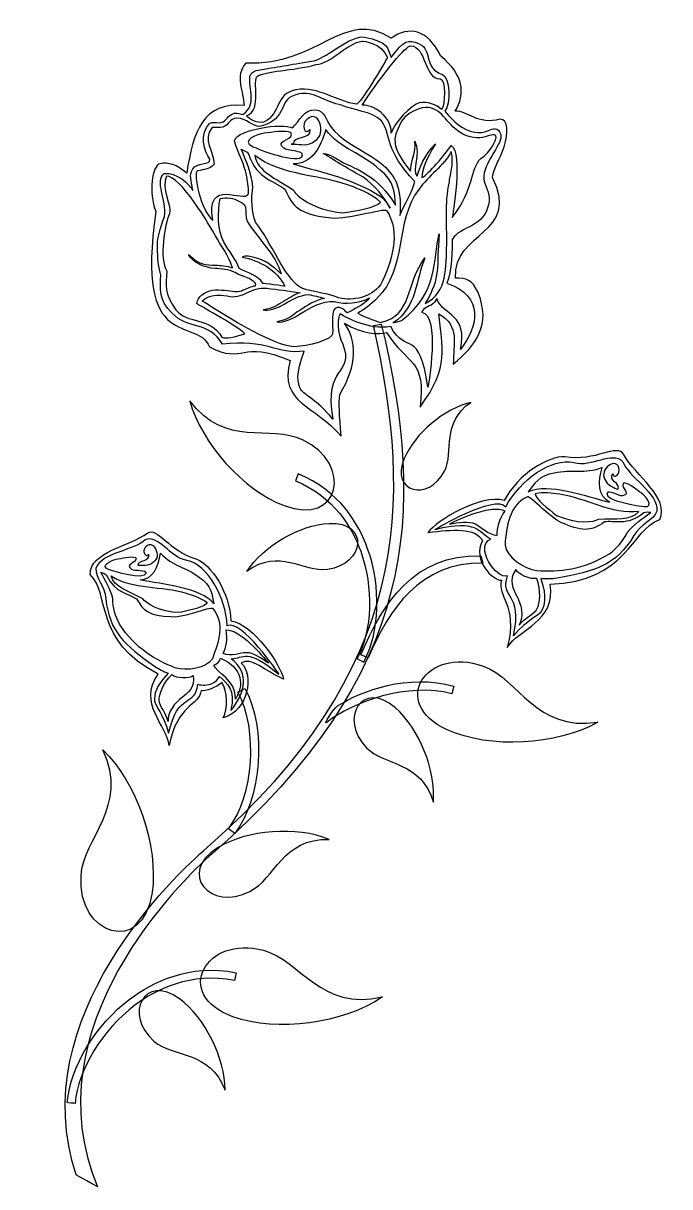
# Model space of a CAD drawing. Header units: millimetres. Extents: x -103 to 104, y -99 to 101.
# Drawn here: x 80.99 to 104.29, y -31.77 to 10.14 of the extents above; entities that cross this region are included whole.
import ezdxf

# ---------------------------------------------------------------- set-up
doc = ezdxf.new("R2010")
doc.units = ezdxf.units.MM
doc.header["$MEASUREMENT"] = 0
doc.layers.add('General Escritorio', color=7, linetype='Continuous', plot=False)

msp = doc.modelspace()

# ---------------------------------------------------------------- linework, layer by layer
at = {"layer": 'General Escritorio', "color": 250}
for points, knots in [([(85.7739, 3.3513), (85.4907, 4.04), (85.6423, 5.0222), (85.911, 5.0794), (85.911, 5.0794), (86.2334, 5.13), (86.5108, 5.0553), (86.8811, 4.7397), (86.8811, 4.7397), (87.1133, 6.2283), (87.4713, 7.3246), (88.9461, 7.1709), (88.9461, 7.1709), (88.9413, 7.6618), (88.5981, 8.2547), (89.0088, 8.6943), (89.0088, 8.6943), (91.6491, 8.5975), (92.5352, 10.6939), (94.2481, 9.6028), (94.2481, 9.6028), (94.9044, 10.0276), (95.5338, 9.959), (96.0347, 8.9465), (96.0347, 8.9465), (96.854, 8.3064), (96.937, 7.6057), (96.5591, 6.9687), (96.5591, 6.9687), (97.0193, 6.9966), (97.3463, 6.4495), (98.1879, 6.6852), (98.1879, 6.6852), (98.4487, 6.6865), (98.4852, 6.2015), (98.3195, 5.6809), (98.3195, 5.6809), (98.1852, 5.2892), (97.8982, 4.8262), (97.9006, 4.5806), (97.9006, 4.5806), (98.9469, 2.5118), (96.475, 2.6651), (96.5677, 0.9518), (96.5677, 0.9518), (96.9512, 0.9605), (97.1668, 0.8971), (97.3701, 0.4647), (97.3701, 0.4647), (97.8724, -0.732), (97.3105, -1.4572), (96.4881, -2.138), (96.4881, -2.138), (96.4819, -1.4014), (96.7362, -0.7717), (95.9658, -0.3279), (95.9658, -0.3279), (96.0685, -1.5337), (96.382, -2.2207), (95.2899, -3.6858), (95.2899, -3.6858), (95.5194, -1.9523), (94.8317, -2.179), (94.0848, -0.9976), (94.0848, -0.9976), (93.824, -1.0907), (93.1795, -1.0545), (92.5621, -0.6621), (92.5621, -0.6621), (93.0282, -1.2939), (93.0361, -2.1528), (92.4016, -3.2359), (92.4016, -3.2359), (92.3433, -3.5618), (92.3926, -3.9573), (92.4456, -4.7373), (92.4456, -4.7373), (91.5454, -3.6118), (90.1801, -3.5887), (90.6101, -2.0115), (90.6101, -2.0115), (88.8231, -1.2326), (88.9392, -2.1769), (87.7052, -1.5168), (87.7052, -1.5168), (87.2504, -0.3937), (84.9932, -1.8234), (85.7739, 3.3513)], [0, 0, 0, 0, 0.0434783, 0.0434783, 0.0434783, 0.0434783, 0.0869565, 0.0869565, 0.0869565, 0.0869565, 0.1304348, 0.1304348, 0.1304348, 0.1304348, 0.173913, 0.173913, 0.173913, 0.1739131, 0.2173913, 0.2173913, 0.2173913, 0.2173913, 0.2608696, 0.2608696, 0.2608696, 0.2608696, 0.3043478, 0.3043478, 0.3043478, 0.3043478, 0.3478261, 0.3478261, 0.3478261, 0.3478261, 0.3913043, 0.3913043, 0.3913043, 0.3913044, 0.4347826, 0.4347826, 0.4347826, 0.4347826, 0.4782609, 0.4782609, 0.4782609, 0.4782609, 0.5217391, 0.5217391, 0.5217391, 0.5217391, 0.5652174, 0.5652174, 0.5652174, 0.5652174, 0.6086957, 0.6086957, 0.6086957, 0.6086957, 0.6521739, 0.6521739, 0.6521739, 0.6521739, 0.6956522, 0.6956522, 0.6956522, 0.6956522, 0.7391304, 0.7391304, 0.7391304, 0.7391304, 0.7826087, 0.7826087, 0.7826087, 0.7826087, 0.826087, 0.826087, 0.826087, 0.826087, 0.8695652, 0.8695652, 0.8695652, 0.8695652, 0.9130435, 0.9130435, 0.9130435, 0.9130435, 1, 1, 1, 1]), ([(87.6156, -19.5478), (86.4932, -20.5234), (80.9904, -25.6804), (82.9014, -31.3434), (82.9014, -31.3434), (82.9014, -31.3434), (83.6689, -31.7665), (83.6689, -31.7665), (83.6689, -31.7665), (81.2446, -26.0242), (86.7061, -20.7188), (87.8048, -19.7638), (87.8048, -19.7638), (95.2152, -13.319), (95.5294, -7.471), (93.8919, -0.6983), (93.8919, -0.6983), (93.8919, -0.6983), (93.609, -0.7479), (93.609, -0.7479), (93.609, -0.7479), (95.0749, -7.1358), (94.9178, -13.1974), (87.6156, -19.5478)], [0, 0, 0, 0, 0.1428571, 0.1428571, 0.1428571, 0.1428572, 0.2857143, 0.2857143, 0.2857143, 0.2857143, 0.4285714, 0.4285714, 0.4285714, 0.4285714, 0.5714286, 0.5714286, 0.5714286, 0.5714286, 0.7142857, 0.7142857, 0.7142857, 0.7142857, 1, 1, 1, 1]), ([(90.391, -7.236), (88.9168, -6.6769), (87.412, -4.996), (86.9921, -3.4585), (86.9921, -3.4585), (88.2609, -5.1814), (89.8839, -4.3118), (91.0573, -4.8658), (91.0573, -4.8658), (92.8911, -5.7336), (92.4181, -8.0036), (90.391, -7.236)], [0, 0, 0, 0, 0.25, 0.25, 0.25, 0.25, 0.5, 0.5, 0.5, 0.5, 1, 1, 1, 1]), ([(94.7218, -5.5355), (95.0963, -4.6384), (96.1636, -3.7444), (97.1196, -3.517), (97.1196, -3.517), (96.032, -4.2636), (96.535, -5.2827), (96.1691, -5.9944), (96.1691, -5.9944), (95.5965, -7.1079), (94.2068, -6.7699), (94.7218, -5.5355)], [0, 0, 0, 0, 0.25, 0.25, 0.25, 0.25, 0.5, 0.5, 0.5, 0.5, 1, 1, 1, 1]), ([(98.2248, -9.926), (97.9182, -9.9218), (97.153, -9.2207), (97.5461, -8.4997), (97.5461, -8.4997), (97.2874, -8.0136), (96.4502, -8.1), (95.5758, -8.1993), (95.5758, -8.1993), (95.8859, -7.7776), (97.4858, -6.7985), (98.3261, -7.0504), (98.3261, -7.0504), (98.8246, -6.0909), (99.9442, -5.4322), (100.5027, -5.4825), (100.5027, -5.4825), (101.6199, -5.662), (102.4047, -4.9847), (102.6211, -5.3881), (102.6211, -5.3881), (103.0607, -6.1656), (104.2882, -6.9398), (103.9278, -7.7404), (103.9278, -7.7404), (102.8891, -8.0976), (102.7537, -9.9714), (99.9739, -10.0621), (99.9739, -10.0621), (100.2088, -11.4104), (98.837, -11.684), (98.4353, -12.3423), (98.4353, -12.3423), (98.8294, -10.7555), (98.037, -10.522), (98.2248, -9.926)], [0, 0, 0, 0, 0.1, 0.1, 0.1, 0.1, 0.2, 0.2, 0.2, 0.2, 0.3, 0.3, 0.3, 0.3, 0.4, 0.4, 0.4, 0.4, 0.5, 0.5, 0.5, 0.5, 0.6, 0.6, 0.6, 0.6, 0.7, 0.7, 0.7, 0.7, 0.8, 0.8, 0.8, 0.8, 1, 1, 1, 1]), ([(99.1908, -6.7431), (99.3754, -6.4822), (99.6021, -6.1178), (100.1192, -6.0671), (100.1192, -6.0671), (100.7759, -5.9166), (101.2182, -6.1308), (101.8473, -5.8632), (101.8473, -5.8632), (101.7033, -6.372), (101.6874, -6.8826), (102.1222, -7.1148), (102.1222, -7.1148), (101.2627, -6.907), (99.916, -6.3816), (99.1908, -6.7431)], [0, 0, 0, 0, 0.2, 0.2, 0.2, 0.2, 0.4, 0.4, 0.4, 0.4, 0.6, 0.6, 0.6, 0.6, 1, 1, 1, 1]), ([(102.4588, -5.8759), (102.5294, -6.0819), (102.2552, -6.3251), (102.2421, -6.084), (102.2421, -6.084), (102.0416, -6.3148), (102.5446, -6.4536), (102.4206, -6.6466), (102.4206, -6.6466), (102.4206, -6.6466), (102.104, -6.5474), (101.9851, -6.3613), (101.9851, -6.3613), (101.8611, -6.1684), (101.8838, -5.9961), (102.0368, -5.8449), (102.0368, -5.8449), (102.1804, -5.7033), (102.3785, -5.643), (102.4588, -5.8759)], [0, 0, 0, 0, 0.1666667, 0.1666667, 0.1666667, 0.1666667, 0.3333333, 0.3333333, 0.3333333, 0.3333333, 0.5, 0.5, 0.5, 0.5, 0.6666667, 0.6666667, 0.6666667, 0.6666667, 1, 1, 1, 1]), ([(93.402, -8.787), (93.8946, -10.155), (93.8388, -11.796), (93.2614, -12.8715), (93.2614, -12.8715), (93.2614, -12.8715), (93.0244, -12.7454), (93.0244, -12.7454), (93.0244, -12.7454), (93.568, -11.7326), (93.618, -10.1792), (93.1502, -8.8776), (93.1502, -8.8776), (92.8459, -8.0353), (92.1914, -6.9108), (90.7958, -6.342), (90.7958, -6.342), (90.7958, -6.342), (90.8974, -6.094), (90.8974, -6.094), (90.8974, -6.094), (92.3836, -6.699), (93.0802, -7.892), (93.402, -8.787)], [0, 0, 0, 0, 0.1428571, 0.1428571, 0.1428571, 0.1428572, 0.2857143, 0.2857143, 0.2857143, 0.2857143, 0.4285714, 0.4285714, 0.4285714, 0.4285714, 0.5714286, 0.5714286, 0.5714286, 0.5714286, 0.7142857, 0.7142857, 0.7142857, 0.7142857, 1, 1, 1, 1]), ([(102.587, -6.8829), (102.9263, -6.8195), (102.5194, -6.6097), (102.6073, -6.4485), (102.6073, -6.4485), (102.6073, -6.4485), (102.6462, -6.4175), (102.6462, -6.4175), (102.6462, -6.4175), (102.8271, -6.4381), (103.113, -6.6727), (103.2843, -6.7982), (103.2843, -6.7982), (103.4369, -6.9084), (103.7469, -7.2998), (103.3707, -7.2691), (103.3707, -7.2691), (103.193, -7.255), (101.9582, -7.0627), (102.023, -6.7971), (102.023, -6.7971), (102.0616, -6.6424), (102.4671, -6.907), (102.587, -6.8829)], [0, 0, 0, 0, 0.1428571, 0.1428571, 0.1428571, 0.1428572, 0.2857143, 0.2857143, 0.2857143, 0.2857143, 0.4285714, 0.4285714, 0.4285714, 0.4285714, 0.5714286, 0.5714286, 0.5714286, 0.5714286, 0.7142857, 0.7142857, 0.7142857, 0.7142857, 1, 1, 1, 1]), ([(99.1656, -6.9167), (99.2352, -6.8581), (100.1006, -7.7997), (100.4672, -7.8799), (100.4672, -7.8799), (101.2155, -8.2148), (101.5186, -8.1166), (101.9369, -7.8245), (101.9369, -7.8245), (102.2611, -7.7569), (102.7585, -7.9953), (103.3549, -7.4955), (103.3549, -7.4955), (103.4345, -7.4569), (103.5196, -7.4885), (103.6009, -7.4872), (103.6009, -7.4872), (103.3046, -7.7011), (102.997, -7.9051), (102.7578, -8.202), (102.7578, -8.202), (102.6245, -8.5038), (102.3665, -8.787), (102.1122, -8.97), (102.1122, -8.97), (101.171, -9.5566), (100.2825, -9.6314), (99.4943, -9.5704), (99.4943, -9.5704), (99.0334, -9.5119), (98.3974, -9.0891), (98.3526, -8.6557), (98.3526, -8.6557), (98.4057, -7.996), (98.4852, -7.2253), (99.1656, -6.9167)], [0, 0, 0, 0, 0.1, 0.1, 0.1, 0.1, 0.2, 0.2, 0.2, 0.2, 0.3, 0.3, 0.3, 0.3, 0.4, 0.4, 0.4, 0.4, 0.5, 0.5, 0.5, 0.5, 0.6, 0.6, 0.6, 0.6, 0.7, 0.7, 0.7, 0.7, 0.8, 0.8, 0.8, 0.8, 1, 1, 1, 1]), ([(100.3194, -6.8247), (101.2868, -6.9642), (102.1908, -7.5668), (103.1799, -7.451), (103.1799, -7.451), (102.8619, -7.7945), (102.3524, -7.687), (101.7195, -7.7249), (101.7195, -7.7249), (101.5652, -7.8227), (100.9564, -7.9182), (100.2043, -7.5878), (100.2043, -7.5878), (99.9146, -7.3483), (99.4488, -7.0007), (99.4413, -6.8088), (99.4413, -6.8088), (99.7386, -6.7441), (100.0345, -6.7882), (100.3194, -6.8247)], [0, 0, 0, 0, 0.1666667, 0.1666667, 0.1666667, 0.1666667, 0.3333333, 0.3333333, 0.3333333, 0.3333333, 0.5, 0.5, 0.5, 0.5, 0.6666667, 0.6666667, 0.6666667, 0.6666667, 1, 1, 1, 1]), ([(98.3519, -7.4383), (98.1359, -7.7332), (98.0656, -8.0363), (98.0694, -8.3064), (98.0694, -8.3064), (97.7249, -8.2802), (97.481, -7.9874), (97.286, -7.8975), (97.286, -7.8975), (97.0297, -7.779), (96.6638, -7.8389), (96.3483, -7.902), (96.3483, -7.902), (96.6765, -7.7294), (97.8806, -7.1874), (98.3519, -7.4383)], [0, 0, 0, 0, 0.2, 0.2, 0.2, 0.2, 0.4, 0.4, 0.4, 0.4, 0.6, 0.6, 0.6, 0.6, 1, 1, 1, 1]), ([(92.0109, -7.8744), (90.9463, -7.9299), (89.6324, -8.7012), (89.045, -9.6035), (89.045, -9.6035), (90.2167, -8.7564), (91.0814, -9.6504), (91.9509, -9.5349), (91.9509, -9.5349), (93.309, -9.3551), (93.473, -7.7972), (92.0109, -7.8744)], [0, 0, 0, 0, 0.25, 0.25, 0.25, 0.25, 0.5, 0.5, 0.5, 0.5, 1, 1, 1, 1]), ([(87.402, -13.8902), (87.5502, -13.944), (87.9526, -13.7879), (88.1441, -13.6077), (88.1441, -13.6077), (88.3567, -13.9075), (88.3694, -14.581), (88.1944, -14.8759), (88.1944, -14.8759), (89.1225, -14.6347), (89.3054, -13.3194), (88.8469, -12.906), (88.8469, -12.906), (89.2052, -12.6655), (89.6992, -13.2002), (90.3676, -13.481), (90.3676, -13.481), (90.2725, -12.9955), (89.2975, -11.5114), (88.4762, -11.3881), (88.4762, -11.3881), (88.4362, -10.3642), (87.7438, -9.3493), (87.2453, -9.1663), (87.2453, -9.1663), (86.2162, -8.8686), (85.8183, -7.9726), (85.4707, -8.2299), (85.4707, -8.2299), (84.7803, -8.7181), (83.4161, -8.8859), (83.4012, -9.7165), (83.4012, -9.7165), (84.1464, -10.4417), (83.5056, -12.1015), (85.849, -13.3008), (85.849, -13.3008), (85.1041, -14.3608), (86.1683, -15.1491), (86.2459, -15.8746), (86.2459, -15.8746), (86.5497, -14.3574), (87.3221, -14.4769), (87.402, -13.8902)], [0, 0, 0, 0, 0.0833333, 0.0833333, 0.0833333, 0.0833333, 0.1666667, 0.1666667, 0.1666667, 0.1666667, 0.25, 0.25, 0.25, 0.25, 0.3333333, 0.3333333, 0.3333333, 0.3333333, 0.4166667, 0.4166667, 0.4166667, 0.4166667, 0.5, 0.5, 0.5, 0.5, 0.5833333, 0.5833333, 0.5833333, 0.5833333, 0.6666667, 0.6666667, 0.6666667, 0.6666667, 0.75, 0.75, 0.75, 0.75, 0.8333333, 0.8333333, 0.8333333, 0.8333333, 1, 1, 1, 1]), ([(85.4121, -8.714), (85.2685, -8.8611), (85.4049, -9.1798), (85.5138, -8.9792), (85.5138, -8.9792), (85.5913, -9.2583), (85.1059, -9.1732), (85.1331, -9.3896), (85.1331, -9.3896), (85.1331, -9.3896), (85.4445, -9.4319), (85.6213, -9.3203), (85.6213, -9.3203), (85.8049, -9.2053), (85.8555, -9.0478), (85.7856, -8.8569), (85.7856, -8.8569), (85.7201, -8.6778), (85.5751, -8.5462), (85.4121, -8.714)], [0, 0, 0, 0, 0.1666667, 0.1666667, 0.1666667, 0.1666667, 0.3333333, 0.3333333, 0.3333333, 0.3333333, 0.5, 0.5, 0.5, 0.5, 0.6666667, 0.6666667, 0.6666667, 0.6666667, 1, 1, 1, 1]), ([(84.8957, -9.5246), (84.6308, -9.3324), (85.0635, -9.3176), (85.0539, -9.1436), (85.0539, -9.1436), (85.0539, -9.1436), (85.0328, -9.1012), (85.0328, -9.1012), (85.0328, -9.1012), (84.8688, -9.0468), (84.5302, -9.1318), (84.3331, -9.1691), (84.3331, -9.1691), (84.1574, -9.2028), (83.7337, -9.4126), (84.0682, -9.5387), (84.0682, -9.5387), (84.2263, -9.5977), (85.3618, -9.9311), (85.4128, -9.6776), (85.4128, -9.6776), (85.4424, -9.5305), (84.9887, -9.5921), (84.8957, -9.5246)], [0, 0, 0, 0, 0.1428571, 0.1428571, 0.1428571, 0.1428572, 0.2857143, 0.2857143, 0.2857143, 0.2857143, 0.4285714, 0.4285714, 0.4285714, 0.4285714, 0.5714286, 0.5714286, 0.5714286, 0.5714286, 0.7142857, 0.7142857, 0.7142857, 0.7142857, 1, 1, 1, 1]), ([(87.8602, -10.7755), (87.8072, -10.4779), (87.7603, -10.0738), (87.338, -9.8223), (87.338, -9.8223), (86.8363, -9.4274), (86.3712, -9.4326), (85.9413, -8.9493), (85.9413, -8.9493), (85.8586, -9.4433), (85.6657, -9.8857), (85.1996, -9.9101), (85.1996, -9.9101), (86.0198, -10.0793), (87.3848, -10.173), (87.8602, -10.7755)], [0, 0, 0, 0, 0.2, 0.2, 0.2, 0.2, 0.4, 0.4, 0.4, 0.4, 0.6, 0.6, 0.6, 0.6, 1, 1, 1, 1]), ([(93.1577, -12.6125), (93.1577, -12.6125), (93.4227, -12.723), (93.4227, -12.723), (93.4227, -12.723), (94.1641, -10.9554), (95.3034, -9.2635), (97.5499, -9.3127), (97.5499, -9.3127), (97.5499, -9.3127), (97.4782, -9.0426), (97.4782, -9.0426), (97.4782, -9.0426), (95.0501, -8.9906), (93.9374, -10.7535), (93.1577, -12.6125)], [0, 0, 0, 0, 0.2, 0.2, 0.2, 0.2, 0.4, 0.4, 0.4, 0.4, 0.6, 0.6, 0.6, 0.6, 1, 1, 1, 1]), ([(87.8113, -10.9343), (87.7762, -10.8558), (86.6544, -11.3126), (86.3086, -11.233), (86.3086, -11.233), (85.5327, -11.2175), (85.3119, -11.0112), (85.0721, -10.5926), (85.0721, -10.5926), (84.822, -10.4038), (84.2994, -10.4069), (83.9907, -9.7379), (83.9907, -9.7379), (83.938, -9.6734), (83.8529, -9.6662), (83.784, -9.6317), (83.784, -9.6317), (83.9507, -9.9353), (84.1319, -10.2329), (84.2167, -10.5843), (84.2167, -10.5843), (84.2091, -10.8971), (84.3156, -11.243), (84.4592, -11.5024), (84.4592, -11.5024), (85.0284, -12.3847), (85.7587, -12.8071), (86.4588, -13.0734), (86.4588, -13.0734), (86.877, -13.2091), (87.5919, -13.1041), (87.8058, -12.7503), (87.8058, -12.7503), (88.0263, -12.1649), (88.2695, -11.4735), (87.8113, -10.9343)], [0, 0, 0, 0, 0.1, 0.1, 0.1, 0.1, 0.2, 0.2, 0.2, 0.2, 0.3, 0.3, 0.3, 0.3, 0.4, 0.4, 0.4, 0.4, 0.5, 0.5, 0.5, 0.5, 0.6, 0.6, 0.6, 0.6, 0.7, 0.7, 0.7, 0.7, 0.8, 0.8, 0.8, 0.8, 1, 1, 1, 1]), ([(98.7674, -10.4754), (98.653, -10.267), (98.467, -9.907), (98.7398, -9.5411), (98.7398, -9.5411), (98.8298, -9.7037), (99.2814, -9.9194), (99.4991, -9.8553), (99.4991, -9.8553), (99.6535, -10.2801), (99.6114, -10.7748), (99.5122, -10.9468), (99.5122, -10.9468), (99.391, -11.1579), (99.0774, -11.264), (98.8583, -11.5386), (98.8583, -11.5386), (99.0437, -11.2392), (98.9286, -10.77), (98.7674, -10.4754)], [0, 0, 0, 0, 0.1666667, 0.1666667, 0.1666667, 0.1666667, 0.3333333, 0.3333333, 0.3333333, 0.3333333, 0.5, 0.5, 0.5, 0.5, 0.6666667, 0.6666667, 0.6666667, 0.6666667, 1, 1, 1, 1]), ([(86.8605, -10.3897), (85.9764, -10.1182), (84.9591, -10.2691), (84.1588, -9.7706), (84.1588, -9.7706), (84.2918, -10.1926), (84.772, -10.3066), (85.2984, -10.5946), (85.2984, -10.5946), (85.3911, -10.7414), (85.8745, -11.068), (86.651, -11.089), (86.651, -11.089), (86.9955, -11.0012), (87.535, -10.8913), (87.619, -10.73), (87.619, -10.73), (87.3903, -10.5547), (87.1195, -10.473), (86.8605, -10.3897)], [0, 0, 0, 0, 0.1666667, 0.1666667, 0.1666667, 0.1666667, 0.3333333, 0.3333333, 0.3333333, 0.3333333, 0.5, 0.5, 0.5, 0.5, 0.6666667, 0.6666667, 0.6666667, 0.6666667, 1, 1, 1, 1]), ([(88.2978, -11.7091), (88.3639, -12.0485), (88.3015, -12.3368), (88.1889, -12.5666), (88.1889, -12.5666), (88.4948, -12.6831), (88.8221, -12.5315), (89.025, -12.5329), (89.025, -12.5329), (89.2931, -12.5346), (89.5807, -12.7344), (89.826, -12.9149), (89.826, -12.9149), (89.6148, -12.6348), (88.8028, -11.6857), (88.2978, -11.7091)], [0, 0, 0, 0, 0.2, 0.2, 0.2, 0.2, 0.4, 0.4, 0.4, 0.4, 0.6, 0.6, 0.6, 0.6, 1, 1, 1, 1]), ([(96.2669, -15.3082), (97.8021, -16.0045), (100.213, -15.8781), (101.6957, -15.0371), (101.6957, -15.0371), (99.4316, -15.3744), (98.8663, -13.4868), (97.5609, -13.0159), (97.5609, -13.0159), (95.5187, -12.2789), (94.1548, -14.3505), (96.2669, -15.3082)], [0, 0, 0, 0, 0.25, 0.25, 0.25, 0.25, 0.5, 0.5, 0.5, 0.5, 1, 1, 1, 1]), ([(88.1027, -12.7268), (88.0759, -12.8681), (87.9443, -12.9435), (87.8609, -12.98), (87.8609, -12.98), (87.9209, -13.258), (88.6777, -13.4999), (88.6391, -14.2055), (88.6391, -14.2055), (88.9368, -13.7307), (88.931, -13.0861), (88.1027, -12.7268)], [0, 0, 0, 0, 0.25, 0.25, 0.25, 0.25, 0.5, 0.5, 0.5, 0.5, 1, 1, 1, 1]), ([(86.7158, -14.1421), (86.8977, -14.0098), (87.2019, -13.7766), (87.1164, -13.3535), (87.1164, -13.3535), (86.9735, -13.4565), (86.5004, -13.4589), (86.3396, -13.3159), (86.3396, -13.3159), (86.0357, -13.617), (85.8717, -14.0577), (85.8875, -14.2451), (85.8875, -14.2451), (85.9068, -14.4749), (86.1325, -14.6916), (86.2083, -15.0158), (86.2083, -15.0158), (86.1708, -14.6853), (86.4588, -14.3291), (86.7158, -14.1421)], [0, 0, 0, 0, 0.1666667, 0.1666667, 0.1666667, 0.1666667, 0.3333333, 0.3333333, 0.3333333, 0.3333333, 0.5, 0.5, 0.5, 0.5, 0.6666667, 0.6666667, 0.6666667, 0.6666667, 1, 1, 1, 1]), ([(92.3209, -14.4476), (92.1762, -14.5393), (91.769, -15.1825), (91.9358, -15.0464), (91.9358, -15.0464), (92.8294, -14.3119), (94.8806, -13.5802), (96.4323, -14.0163), (96.4323, -14.0163), (96.4323, -14.0163), (96.5098, -13.74), (96.5098, -13.74), (96.5098, -13.74), (94.8562, -13.2753), (93.1805, -13.904), (92.3209, -14.4476)], [0, 0, 0, 0, 0.2, 0.2, 0.2, 0.2, 0.4, 0.4, 0.4, 0.4, 0.6, 0.6, 0.6, 0.6, 1, 1, 1, 1]), ([(88.7263, -13.956), (89.4663, -15.3279), (89.3037, -17.6722), (88.3842, -18.8736), (88.3842, -18.8736), (88.3842, -18.8736), (88.6119, -19.0479), (88.6119, -19.0479), (88.6119, -19.0479), (89.5903, -17.7694), (89.7653, -15.2776), (88.9788, -13.8196), (88.9788, -13.8196), (88.9788, -13.8196), (88.7263, -13.956), (88.7263, -13.956)], [0, 0, 0, 0, 0.2, 0.2, 0.2, 0.2, 0.4, 0.4, 0.4, 0.4, 0.6, 0.6, 0.6, 0.6, 1, 1, 1, 1]), ([(94.3997, -14.5131), (95.262, -15.2579), (95.8659, -16.7731), (95.7695, -17.92), (95.7695, -17.92), (95.3361, -16.4361), (94.0183, -16.6232), (93.36, -15.9552), (93.36, -15.9552), (92.3309, -14.9107), (93.2156, -13.4878), (94.3997, -14.5131)], [0, 0, 0, 0, 0.25, 0.25, 0.25, 0.25, 0.5, 0.5, 0.5, 0.5, 1, 1, 1, 1]), ([(85.6347, -21.1721), (85.8765, -19.5033), (85.0838, -17.2227), (83.8639, -16.0327), (83.8639, -16.0327), (84.8182, -18.1136), (83.1618, -19.1815), (83.0722, -20.5658), (83.0722, -20.5658), (82.9324, -22.7328), (85.3015, -23.4673), (85.6347, -21.1721)], [0, 0, 0, 0, 0.25, 0.25, 0.25, 0.25, 0.5, 0.5, 0.5, 0.5, 1, 1, 1, 1]), ([(87.9932, -19.5619), (89.0591, -18.9056), (90.8478, -18.7747), (92.0184, -19.256), (92.0184, -19.256), (90.3186, -19.2181), (90.0782, -20.6619), (89.1604, -21.1301), (89.1604, -21.1301), (87.7245, -21.8632), (86.5266, -20.4638), (87.9932, -19.5619)], [0, 0, 0, 0, 0.25, 0.25, 0.25, 0.25, 0.5, 0.5, 0.5, 0.5, 1, 1, 1, 1]), ([(88.5451, -25.6418), (90.1329, -26.2116), (92.5249, -25.8905), (93.9343, -24.9321), (93.9343, -24.9321), (91.7056, -25.4516), (90.9894, -23.6168), (89.6503, -23.2523), (89.6503, -23.2523), (87.5557, -22.6831), (86.363, -24.8577), (88.5451, -25.6418)], [0, 0, 0, 0, 0.25, 0.25, 0.25, 0.25, 0.5, 0.5, 0.5, 0.5, 1, 1, 1, 1]), ([(84.8403, -25.001), (83.5976, -25.9367), (82.6864, -27.4388), (82.5727, -28.7389), (82.5727, -28.7389), (82.5727, -28.7389), (82.8593, -28.7644), (82.8593, -28.7644), (82.8593, -28.7644), (82.9661, -27.5407), (83.8315, -26.1207), (85.0128, -25.2304), (85.0128, -25.2304), (85.7787, -24.6538), (87.0241, -24.0316), (88.6064, -24.3409), (88.6064, -24.3409), (88.6064, -24.3409), (88.6609, -24.0591), (88.6609, -24.0591), (88.6609, -24.0591), (86.9755, -23.7298), (85.6526, -24.3898), (84.8403, -25.001)], [0, 0, 0, 0, 0.1428571, 0.1428571, 0.1428571, 0.1428572, 0.2857143, 0.2857143, 0.2857143, 0.2857143, 0.4285714, 0.4285714, 0.4285714, 0.4285714, 0.5714286, 0.5714286, 0.5714286, 0.5714286, 0.7142857, 0.7142857, 0.7142857, 0.7142857, 1, 1, 1, 1]), ([(86.6207, -25.0003), (87.5402, -25.6735), (88.2654, -27.1342), (88.2612, -28.2856), (88.2612, -28.2856), (87.7093, -26.8414), (86.4109, -27.1335), (85.7008, -26.5223), (85.7008, -26.5223), (84.5908, -25.5639), (85.3577, -24.0743), (86.6207, -25.0003)], [0, 0, 0, 0, 0.25, 0.25, 0.25, 0.25, 0.5, 0.5, 0.5, 0.5, 1, 1, 1, 1])]:
    msp.add_open_spline(points, degree=3, knots=knots, dxfattribs=at)
at = {"layer": 'General Escritorio', "color": 7}
for points, knots in [([(85.9482, 1.0652), (85.9255, 0.6035), (85.8727, 0.134), (86.3589, -0.3014), (86.3589, -0.3014), (86.8825, -0.916), (87.7072, -0.5767), (88.1696, -1.4265), (88.1696, -1.4265), (89.7478, -1.2081), (90.1381, -1.8165), (91.1189, -1.6729), (91.1189, -1.6729), (90.7893, -2.5221), (90.8836, -2.7932), (90.988, -3.0516), (90.988, -3.0516), (91.1544, -3.2879), (91.5441, -3.3868), (92.1442, -4.1265), (92.1442, -4.1265), (91.7987, -2.1428), (92.9273, -2.5631), (92.5073, -1.4235), (92.5073, -1.4235), (92.283, -1.0231), (92.3226, -0.4544), (92.4053, -0.3345), (92.4053, -0.3345), (92.6989, -0.4902), (93.4389, -0.9153), (94.2316, -0.7875), (94.2316, -0.7875), (94.7993, -1.8413), (95.2637, -0.8016), (95.5703, -2.9731), (95.5703, -2.9731), (95.5814, -2.95), (96.0368, -0.34), (95.343, -0.2738), (95.343, -0.2738), (95.5448, 0.0527), (95.7026, -0.1498), (95.8887, 0.2187), (95.8887, 0.2187), (96.1612, -0.4388), (97.019, -0.3238), (96.7444, -1.6099), (96.7444, -1.6099), (97.3918, -0.792), (97.6271, 0.3069), (96.2532, 0.7744), (96.2532, 0.7744), (96.433, 1.1737), (96.4509, 2.0653), (96.4516, 2.3464), (96.4516, 2.3464), (96.4833, 2.405), (96.5205, 2.4577), (96.5632, 2.4966), (96.5632, 2.4966), (96.7992, 2.7109), (97.1303, 2.7987), (97.3783, 2.9924), (97.3783, 2.9924), (97.635, 3.1932), (97.7914, 3.525), (97.7793, 3.8368), (97.7793, 3.8368), (97.7662, 4.1447), (97.5596, 4.3418), (97.5878, 4.6505), (97.5878, 4.6505), (97.6371, 5.1907), (98.2906, 5.8301), (98.1976, 6.1267), (98.1976, 6.1267), (98.1066, 6.4237), (97.9102, 6.3396), (97.7566, 6.269), (97.7566, 6.269), (97.0617, 5.992), (96.4826, 6.6004), (96.1863, 6.9666), (96.1863, 6.9666), (96.4185, 7.2309), (96.3572, 8.1993), (96.0988, 8.2885), (96.0988, 8.2885), (95.4008, 8.529), (95.7461, 9.1642), (95.2624, 9.3999), (95.2624, 9.3999), (94.8317, 9.5573), (94.7346, 9.5563), (94.2498, 8.9017), (94.2498, 8.9017), (94.0772, 9.29), (94.2144, 9.4216), (93.2453, 9.6531), (93.2453, 9.6531), (92.5714, 9.5966), (91.8896, 8.8229), (91.3811, 8.7701), (91.3811, 8.7701), (90.5381, 8.6313), (90.1926, 8.5662), (89.3871, 8.4404), (89.3871, 8.4404), (89.2954, 8.4132), (89.199, 8.325), (89.1556, 8.2303), (89.1556, 8.2303), (89.1111, 7.7562), (89.4205, 7.2126), (88.9082, 6.8502), (88.9082, 6.8502), (88.7835, 6.886), (88.6209, 6.9404), (88.4914, 6.8512), (88.4914, 6.8512), (88.3239, 6.7868), (88.2671, 6.5284), (88.0559, 6.5535), (88.0559, 6.5535), (87.9367, 6.5515), (87.812, 6.5928), (87.7042, 6.5318), (87.7042, 6.5318), (87.3331, 6.1677), (87.5047, 5.5207), (87.7162, 5.2437), (87.7162, 5.2437), (87.7472, 5.0067), (87.2267, 5.138), (87.1009, 4.892), (87.1009, 4.892), (86.9597, 4.6167), (87.042, 4.5406), (87.0975, 4.1141), (87.0975, 4.1141), (86.979, 4.3377), (86.4974, 4.7935), (86.0684, 4.7256), (86.0684, 4.7256), (85.7236, 4.4483), (86.1583, 3.7896), (86.0826, 3.1712), (86.0826, 3.1712), (85.9234, 2.7722), (85.7925, 2.3281), (85.8331, 2.0222), (85.8331, 2.0222), (85.8194, 1.75), (85.8703, 1.2767), (85.9482, 1.0652)], [0, 0, 0, 0, 0.025, 0.025, 0.025, 0.025, 0.05, 0.05, 0.05, 0.05, 0.075, 0.075, 0.075, 0.075, 0.1, 0.1, 0.1, 0.1, 0.125, 0.125, 0.125, 0.125, 0.15, 0.15, 0.15, 0.15, 0.175, 0.175, 0.175, 0.175, 0.2, 0.2, 0.2, 0.2, 0.225, 0.225, 0.225, 0.225, 0.25, 0.25, 0.25, 0.25, 0.275, 0.275, 0.275, 0.275, 0.3, 0.3, 0.3, 0.3, 0.325, 0.325, 0.325, 0.325, 0.35, 0.35, 0.35, 0.35, 0.375, 0.375, 0.375, 0.375, 0.4, 0.4, 0.4, 0.4, 0.425, 0.425, 0.425, 0.425, 0.45, 0.45, 0.45, 0.45, 0.475, 0.475, 0.475, 0.475, 0.5, 0.5, 0.5, 0.5, 0.525, 0.525, 0.525, 0.525, 0.55, 0.55, 0.55, 0.55, 0.575, 0.575, 0.575, 0.575, 0.6, 0.6, 0.6, 0.6, 0.625, 0.625, 0.625, 0.625, 0.65, 0.65, 0.65, 0.65, 0.675, 0.675, 0.675, 0.675, 0.7, 0.7, 0.7, 0.7, 0.725, 0.725, 0.725, 0.725, 0.75, 0.75, 0.75, 0.75, 0.775, 0.775, 0.775, 0.775, 0.8, 0.8, 0.8, 0.8, 0.825, 0.825, 0.825, 0.825, 0.85, 0.85, 0.85, 0.85, 0.875, 0.875, 0.875, 0.875, 0.9, 0.9, 0.9, 0.9, 0.925, 0.925, 0.925, 0.925, 0.95, 0.95, 0.95, 0.95, 1, 1, 1, 1]), ([(94.1117, 8.8986), (93.9226, 9.4188), (93.2546, 9.5119), (93.196, 9.4867), (93.196, 9.4867), (92.6816, 9.4378), (92.0832, 8.6861), (91.5365, 8.6461), (91.5365, 8.6461), (90.71, 8.4218), (89.6968, 8.4201), (89.4367, 8.2296), (89.4367, 8.2296), (89.209, 8.1052), (89.6338, 7.0193), (89.0367, 6.805), (89.0367, 6.805), (89.1301, 6.6645), (89.4457, 6.5315), (89.6448, 6.5746), (89.6448, 6.5746), (90.3317, 6.9015), (90.0268, 7.5805), (90.8161, 7.7404), (90.8161, 7.7404), (91.6664, 7.8696), (92.25, 7.3208), (93.01, 7.2171), (93.01, 7.2171), (93.2552, 7.4131), (94.1069, 8.8714), (94.1117, 8.8986), (94.1117, 8.8986), (94.1117, 8.8986), (94.1117, 8.8986), (94.1117, 8.8986)], [0, 0, 0, 0, 0.19999999, 0.2, 0.2, 0.2, 0.29999999, 0.3, 0.3, 0.3, 0.39999999, 0.4, 0.4, 0.4, 0.49999999, 0.5, 0.5, 0.5, 0.59999999, 0.6, 0.6, 0.6, 0.69999999, 0.7, 0.7, 0.7, 0.79999999, 0.8, 0.8, 0.8, 0.89999999, 0.9, 0.9, 0.9, 1, 1, 1, 1]), ([(96.065, 7.0266), (96.1932, 7.1857), (96.2401, 8.1211), (96.0123, 8.129), (96.0123, 8.129), (95.4077, 8.15), (95.54, 9.2838), (94.9464, 9.3289), (94.9464, 9.3289), (94.7728, 9.2972), (94.0752, 8.4973), (93.2043, 7.1847), (93.2043, 7.1847), (93.401, 7.2278), (94.2529, 6.9425), (94.2536, 6.1722), (94.2536, 6.1722), (94.3205, 6.5284), (95.0081, 7.2164), (95.2568, 7.2746), (95.2568, 7.2746), (95.5648, 7.3322), (95.8763, 7.1964), (96.065, 7.0266), (96.065, 7.0266), (96.065, 7.0266), (96.065, 7.0266), (96.065, 7.0266)], [0, 0, 0, 0, 0.25, 0.25, 0.25, 0.25, 0.375, 0.375, 0.375, 0.375, 0.5, 0.5, 0.5, 0.5, 0.625, 0.625, 0.625, 0.625, 0.75, 0.75, 0.75, 0.75, 0.875, 0.875, 0.875, 0.875, 1, 1, 1, 1]), ([(89.5084, 6.4123), (89.5084, 6.4123), (89.5084, 6.4123), (89.5084, 6.4123), (89.5084, 6.4123), (89.8832, 6.505), (90.1471, 6.6883), (90.2814, 6.9818), (90.2814, 6.9818), (90.4961, 7.3873), (90.4544, 7.4734), (90.9322, 7.5912), (90.9322, 7.5912), (91.4094, 7.7077), (91.9144, 7.2894), (92.4622, 7.1819), (92.4622, 7.1819), (92.93, 6.989), (93.4985, 6.978), (93.9026, 6.6242), (93.9026, 6.6242), (94.2585, 6.1098), (94.0194, 5.5566), (95.0977, 4.4427), (95.0977, 4.4427), (95.0605, 4.1327), (94.6784, 3.5605), (94.562, 3.217), (94.562, 3.217), (94.5878, 3.4685), (94.5844, 3.7117), (94.5451, 3.9532), (94.5451, 3.9532), (94.3969, 5.3464), (92.7653, 5.4515), (92.0522, 6.4423), (92.0522, 6.4423), (91.8989, 6.6442), (91.8524, 6.998), (91.5268, 7.0162), (91.5268, 7.0162), (91.1144, 7.0555), (90.946, 6.6114), (90.6886, 6.3679), (90.6886, 6.3679), (90.3276, 6.5556), (88.7284, 6.3169), (88.6071, 5.9193), (88.6071, 5.9193), (88.6347, 5.5583), (89.106, 5.0136), (89.1084, 3.9935), (89.1084, 3.9935), (88.9733, 3.6328), (87.5292, 4.6243), (87.8199, 3.0354), (87.8199, 3.0354), (87.4262, 3.3359), (87.0634, 4.7786), (87.2821, 4.8234), (87.2821, 4.8234), (87.4881, 4.8668), (87.7341, 4.8899), (87.8692, 5.0635), (87.8692, 5.0635), (87.8637, 5.5393), (87.4317, 5.9414), (87.7934, 6.3799), (87.7934, 6.3799), (87.7934, 6.3799), (88.0917, 6.3827), (88.0917, 6.3827), (88.0917, 6.3827), (88.357, 6.3496), (88.4287, 6.7499), (88.6898, 6.7175), (88.6898, 6.7175), (89.0377, 6.7076), (89.2624, 6.4202), (89.5084, 6.4123)], [0, 0, 0, 0, 0.047619, 0.047619, 0.047619, 0.0476191, 0.0952381, 0.0952381, 0.0952381, 0.0952381, 0.1428571, 0.1428571, 0.1428571, 0.1428572, 0.1904762, 0.1904762, 0.1904762, 0.1904762, 0.2380952, 0.2380952, 0.2380952, 0.2380952, 0.2857143, 0.2857143, 0.2857143, 0.2857143, 0.3333333, 0.3333333, 0.3333333, 0.3333333, 0.3809524, 0.3809524, 0.3809524, 0.3809524, 0.4285714, 0.4285714, 0.4285714, 0.4285714, 0.4761905, 0.4761905, 0.4761905, 0.4761905, 0.5238095, 0.5238095, 0.5238095, 0.5238095, 0.5714286, 0.5714286, 0.5714286, 0.5714286, 0.6190476, 0.6190476, 0.6190476, 0.6190476, 0.6666667, 0.6666667, 0.6666667, 0.6666667, 0.7142857, 0.7142857, 0.7142857, 0.7142857, 0.7619048, 0.7619048, 0.7619048, 0.7619048, 0.8095238, 0.8095238, 0.8095238, 0.8095238, 0.8571429, 0.8571429, 0.8571429, 0.8571429, 0.9047619, 0.9047619, 0.9047619, 0.9047619, 1, 1, 1, 1]), ([(96.4509, 3.145), (96.4509, 3.145), (96.4509, 3.145), (96.4509, 3.145), (96.4509, 3.145), (96.4502, 3.1684), (96.8585, 5.4877), (96.4113, 5.7364), (96.4113, 5.7364), (96.1477, 5.3681), (95.6303, 4.7294), (95.3564, 4.5764), (95.3564, 4.5764), (95.3857, 4.9192), (95.4725, 5.1717), (95.8432, 5.7932), (95.8432, 5.7932), (95.4388, 5.3667), (95.2727, 4.9533), (95.1886, 4.6257), (95.1886, 4.6257), (94.953, 4.8593), (95.345, 5.4143), (95.0984, 5.8848), (95.0984, 5.8848), (95.1555, 5.4666), (94.944, 5.1697), (94.9478, 4.8045), (94.9478, 4.8045), (94.6695, 5.1214), (94.3908, 5.6334), (94.3966, 5.7912), (94.3966, 5.7912), (94.3642, 5.9513), (94.3893, 6.126), (94.4693, 6.2666), (94.4693, 6.2666), (94.6753, 6.8491), (94.9426, 6.9267), (95.2492, 7.0531), (95.2492, 7.0531), (95.9217, 7.2867), (96.1498, 6.6779), (96.5481, 6.342), (96.5481, 6.342), (97.3528, 5.662), (97.8979, 6.2686), (98.0239, 6.0816), (98.0239, 6.0816), (98.067, 5.9521), (97.8255, 5.4859), (97.4834, 5.2678), (97.4834, 5.2678), (97.0786, 4.8723), (97.2543, 4.162), (96.4509, 3.145)], [0, 0, 0, 0, 0.0666667, 0.0666667, 0.0666667, 0.0666667, 0.1333333, 0.1333333, 0.1333333, 0.1333333, 0.2, 0.2, 0.2, 0.2, 0.2666667, 0.2666667, 0.2666667, 0.2666667, 0.3333333, 0.3333333, 0.3333333, 0.3333333, 0.4, 0.4, 0.4, 0.4, 0.4666667, 0.4666667, 0.4666667, 0.4666667, 0.5333333, 0.5333333, 0.5333333, 0.5333333, 0.6, 0.6, 0.6, 0.6, 0.6666667, 0.6666667, 0.6666667, 0.6666667, 0.7333333, 0.7333333, 0.7333333, 0.7333333, 0.8, 0.8, 0.8, 0.8, 0.8666667, 0.8666667, 0.8666667, 0.8666667, 1, 1, 1, 1]), ([(91.3129, 6.3131), (91.3129, 6.3131), (91.3129, 6.3131), (91.3129, 6.3131), (91.3129, 6.3131), (91.1289, 6.0499), (91.0014, 6.5002), (91.2226, 6.6869), (91.2226, 6.6869), (91.4728, 6.8984), (91.6464, 6.7031), (91.7036, 6.4512), (91.7036, 6.4512), (91.7652, 6.1825), (91.6677, 5.972), (91.3983, 5.8339), (91.3983, 5.8339), (91.1379, 5.7009), (90.9112, 5.7987), (90.6414, 5.7874), (90.6414, 5.7874), (90.6414, 5.7874), (90.7231, 5.7925), (90.7231, 5.7925), (90.7231, 5.7925), (90.7238, 6.0891), (91.3687, 5.9221), (91.3129, 6.3131)], [0, 0, 0, 0, 0.125, 0.125, 0.125, 0.125, 0.25, 0.25, 0.25, 0.25, 0.375, 0.375, 0.375, 0.375, 0.5, 0.5, 0.5, 0.5, 0.625, 0.625, 0.625, 0.625, 0.75, 0.75, 0.75, 0.75, 1, 1, 1, 1]), ([(90.3765, 5.632), (90.3765, 5.632), (90.3765, 5.632), (90.3765, 5.632), (90.3765, 5.632), (90.4916, 5.5304), (91.1179, 5.5655), (91.0511, 5.3671), (91.0511, 5.3671), (90.9367, 5.025), (89.4546, 5.6034), (89.2506, 5.7006), (89.2506, 5.7006), (88.819, 5.908), (89.4315, 6.1505), (89.6758, 6.177), (89.6758, 6.177), (89.9497, 6.2073), (90.4248, 6.2886), (90.6383, 6.1966), (90.6383, 6.1966), (90.6383, 6.1966), (90.6594, 6.1357), (90.6594, 6.1357), (90.6594, 6.1357), (90.6425, 5.8983), (90.052, 5.9231), (90.3765, 5.632)], [0, 0, 0, 0, 0.125, 0.125, 0.125, 0.125, 0.25, 0.25, 0.25, 0.25, 0.375, 0.375, 0.375, 0.375, 0.5, 0.5, 0.5, 0.5, 0.625, 0.625, 0.625, 0.625, 0.75, 0.75, 0.75, 0.75, 1, 1, 1, 1]), ([(91.8979, 6.3086), (91.8979, 6.3086), (91.8979, 6.3086), (91.8979, 6.3086), (91.8979, 6.3086), (92.3971, 5.6013), (93.2318, 5.4484), (93.8416, 4.8555), (93.8416, 4.8555), (94.3708, 4.4658), (94.3866, 3.9987), (94.4059, 3.5853), (94.4059, 3.5853), (93.9532, 4.3398), (93.4213, 4.728), (92.6393, 5.0591), (92.6393, 5.0591), (92.3612, 5.1934), (92.0994, 5.4157), (91.8014, 5.4515), (91.8014, 5.4515), (92.2699, 5.1504), (92.7433, 4.8648), (93.2284, 4.603), (93.2284, 4.603), (93.6531, 4.3091), (94.0194, 3.8612), (94.213, 3.4771), (94.213, 3.4771), (94.1203, 3.6235), (94.0318, 3.7692), (93.8843, 3.8905), (93.8843, 3.8905), (92.9231, 4.5247), (91.8035, 4.7542), (90.721, 5.0715), (90.721, 5.0715), (91.3577, 5.0553), (91.6977, 5.6413), (91.8979, 6.3086)], [0, 0, 0, 0, 0.0909091, 0.0909091, 0.0909091, 0.0909091, 0.1818182, 0.1818182, 0.1818182, 0.1818182, 0.2727273, 0.2727273, 0.2727273, 0.2727273, 0.3636364, 0.3636364, 0.3636364, 0.3636364, 0.4545455, 0.4545455, 0.4545455, 0.4545455, 0.5454545, 0.5454545, 0.5454545, 0.5454546, 0.6363636, 0.6363636, 0.6363636, 0.6363636, 0.7272727, 0.7272727, 0.7272727, 0.7272727, 0.8181818, 0.8181818, 0.8181818, 0.8181818, 1, 1, 1, 1]), ([(93.8588, 0.7145), (94.264, 1.4927), (94.6112, 2.6082), (94.0841, 3.3937), (94.0841, 3.3937), (94.05, 3.505), (92.4456, 2.9989), (91.9902, 3.1443), (91.9902, 3.1443), (90.9408, 3.2473), (90.6776, 3.5539), (90.4268, 4.1523), (90.4268, 4.1523), (90.1202, 4.4358), (89.4105, 4.4882), (89.1101, 5.4356), (89.1101, 5.4356), (89.0498, 5.53), (88.9354, 5.55), (88.8483, 5.6038), (88.8483, 5.6038), (89.0198, 5.1703), (89.2131, 4.7435), (89.2672, 4.2533), (89.2672, 4.2533), (89.2, 3.8271), (89.2159, 3.34), (89.3657, 2.9707), (89.3657, 2.9707), (89.9076, 2.2672), (90.4248, 0.9749), (90.9501, 0.639), (90.9501, 0.639), (91.2295, 0.4599), (91.8141, 0.4675), (92.3688, 0.2428), (92.3688, 0.2428), (92.9004, 0.1288), (93.506, 0.2535), (93.8588, 0.7145), (93.8588, 0.7145), (93.8588, 0.7145), (93.8588, 0.7145), (93.8588, 0.7145)], [0, 0, 0, 0, 0.16666666, 0.16666667, 0.16666667, 0.16666667, 0.24999999, 0.25, 0.25, 0.25, 0.33333332, 0.33333333, 0.33333333, 0.33333333, 0.41666666, 0.41666667, 0.41666667, 0.41666667, 0.49999999, 0.5, 0.5, 0.5, 0.58333332, 0.58333333, 0.58333333, 0.58333333, 0.66666666, 0.66666667, 0.66666667, 0.66666667, 0.74999999, 0.75, 0.75, 0.75, 0.83333332, 0.83333333, 0.83333333, 0.83333333, 0.91666666, 0.91666667, 0.91666667, 0.91666667, 1, 1, 1, 1]), ([(93.0513, -0.3), (93.0513, -0.3), (93.0513, -0.3), (93.0513, -0.3), (93.0513, -0.3), (93.2873, -0.1664), (93.5136, 0.0051), (93.7231, 0.2129), (93.7231, 0.2129), (94.8503, 1.3067), (94.348, 2.9765), (95.2465, 4.1537), (95.2465, 4.1537), (95.5869, 4.646), (96.1508, 5.0029), (96.4137, 5.5138), (96.4137, 5.5138), (96.5253, 5.099), (96.3455, 4.5905), (96.3472, 4.4276), (96.3472, 4.4276), (96.1705, 3.588), (96.2697, 2.9376), (96.2501, 2.1742), (96.2501, 2.1742), (96.2252, 1.3866), (96.2828, 0.4364), (95.4794, 0.0458), (95.4794, 0.0458), (96.0561, 1.0021), (95.8687, 1.3587), (95.981, 2.5476), (95.981, 2.5476), (95.7436, 1.6271), (95.9686, 0.4289), (94.6236, -0.565), (94.6236, -0.565), (94.5244, -0.6091), (94.4252, -0.6318), (94.3253, -0.648), (94.3253, -0.648), (95.1762, -0.1088), (95.1362, 0.9143), (95.467, 1.6874), (95.467, 1.6874), (94.7535, 0.7679), (95.0377, -0.4082), (93.8609, -0.6383), (93.8609, -0.6383), (93.6049, -0.5715), (93.2663, -0.4247), (93.0513, -0.3)], [0, 0, 0, 0, 0.0714286, 0.0714286, 0.0714286, 0.0714286, 0.1428571, 0.1428571, 0.1428571, 0.1428572, 0.2142857, 0.2142857, 0.2142857, 0.2142857, 0.2857143, 0.2857143, 0.2857143, 0.2857143, 0.3571429, 0.3571429, 0.3571429, 0.3571429, 0.4285714, 0.4285714, 0.4285714, 0.4285714, 0.5, 0.5, 0.5, 0.5, 0.5714286, 0.5714286, 0.5714286, 0.5714286, 0.6428571, 0.6428571, 0.6428571, 0.6428572, 0.7142857, 0.7142857, 0.7142857, 0.7142857, 0.7857143, 0.7857143, 0.7857143, 0.7857143, 0.8571429, 0.8571429, 0.8571429, 0.8571429, 1, 1, 1, 1]), ([(92.89, 4.2402), (92.89, 4.2402), (92.89, 4.2402), (92.89, 4.2402), (92.89, 4.2402), (93.2273, 4.0993), (93.5801, 3.958), (93.8588, 3.6938), (93.8588, 3.6938), (93.7162, 3.4819), (92.9651, 3.3889), (92.4815, 3.3048), (92.4815, 3.3048), (91.43, 3.4158), (90.8326, 3.9146), (90.7334, 4.1251), (90.7334, 4.1251), (90.0689, 4.5747), (89.4387, 4.7817), (89.3327, 5.3732), (89.3327, 5.3732), (90.3304, 4.6067), (91.7373, 4.7046), (92.89, 4.2402)], [0, 0, 0, 0, 0.1428571, 0.1428571, 0.1428571, 0.1428572, 0.2857143, 0.2857143, 0.2857143, 0.2857143, 0.4285714, 0.4285714, 0.4285714, 0.4285714, 0.5714286, 0.5714286, 0.5714286, 0.5714286, 0.7142857, 0.7142857, 0.7142857, 0.7142857, 1, 1, 1, 1]), ([(86.1611, 1.2112), (86.1611, 1.2112), (86.1611, 1.2112), (86.1611, 1.2112), (86.1611, 1.2112), (85.8807, 1.6336), (86.0949, 2.9055), (86.2555, 3.2738), (86.2555, 3.2738), (86.3651, 3.5243), (85.9399, 4.2161), (86.1528, 4.6247), (86.1528, 4.6247), (86.6417, 4.6794), (87.74, 2.8094), (87.9185, 2.4797), (87.9185, 2.4797), (88.0876, 2.1662), (88.3997, 1.7576), (88.5303, 1.3329), (88.5303, 1.3329), (88.3129, 1.4069), (88.1048, 1.4162), (87.9153, 1.4255), (87.9153, 1.4255), (87.5571, 1.4403), (87.4013, 1.3928), (86.9411, 1.8045), (86.9411, 1.8045), (87.1168, 1.5096), (87.5402, 1.318), (87.9029, 1.3022), (87.9029, 1.3022), (88.1355, 1.2915), (88.3763, 1.2798), (88.6299, 1.1575), (88.6299, 1.1575), (88.7552, 1.0672), (89.0467, 0.9921), (89.1397, 0.9412), (89.1397, 0.9412), (89.2169, 0.8705), (89.4119, 0.8064), (89.3647, 0.6838), (89.3647, 0.6838), (89.2024, 0.6659), (89.0639, 0.5791), (88.9199, 0.5322), (88.9199, 0.5322), (88.6044, 0.3396), (87.905, 0.7469), (87.4285, 0.3527), (87.4285, 0.3527), (87.329, 0.2707), (87.257, 0.1688), (87.2477, 0.044), (87.2477, 0.044), (87.259, 0.0065), (88.6143, -0.7062), (88.9813, -1.0448), (88.9813, -1.0448), (88.6244, -1.1685), (88.2736, -1.2392), (88.1475, -1.1723), (88.1475, -1.1723), (87.7317, -0.4103), (86.8646, -0.7093), (86.4918, -0.1801), (86.4918, -0.1801), (86.0667, 0.3762), (86.1349, 0.7186), (86.1611, 1.2112)], [0, 0, 0, 0, 0.0526316, 0.0526316, 0.0526316, 0.0526316, 0.1052632, 0.1052632, 0.1052632, 0.1052632, 0.1578947, 0.1578947, 0.1578947, 0.1578947, 0.2105263, 0.2105263, 0.2105263, 0.2105263, 0.2631579, 0.2631579, 0.2631579, 0.2631579, 0.3157895, 0.3157895, 0.3157895, 0.3157895, 0.3684211, 0.3684211, 0.3684211, 0.3684211, 0.4210526, 0.4210526, 0.4210526, 0.4210526, 0.4736842, 0.4736842, 0.4736842, 0.4736842, 0.5263158, 0.5263158, 0.5263158, 0.5263158, 0.5789474, 0.5789474, 0.5789474, 0.5789474, 0.6315789, 0.6315789, 0.6315789, 0.631579, 0.6842105, 0.6842105, 0.6842105, 0.6842105, 0.7368421, 0.7368421, 0.7368421, 0.7368421, 0.7894737, 0.7894737, 0.7894737, 0.7894737, 0.8421053, 0.8421053, 0.8421053, 0.8421053, 0.8947368, 0.8947368, 0.8947368, 0.8947369, 1, 1, 1, 1]), ([(88.8834, 1.716), (89.0137, 1.789), (89.1762, 1.7294), (89.3116, 1.7049), (89.3116, 1.7049), (89.6806, 1.6198), (89.9862, 1.389), (90.2808, 1.1148), (90.2808, 1.1148), (90.0802, 1.8176), (89.4904, 2.3336), (89.0943, 2.9428), (89.0943, 2.9428), (88.9089, 3.1643), (89.1642, 3.6349), (88.7628, 3.7241), (88.7628, 3.7241), (88.5713, 3.8419), (88.3274, 3.8757), (88.0849, 3.8282), (88.0849, 3.8282), (87.9915, 3.3186), (87.9822, 2.6837), (88.2182, 2.2489), (88.2182, 2.2489), (88.3897, 1.9244), (88.6678, 1.6539), (88.7739, 1.2981), (88.7739, 1.2981), (89.0674, 1.143), (89.4308, 1.0783), (89.6344, 0.7658), (89.6344, 0.7658), (89.6344, 0.7658), (90.4151, 0.668), (90.4151, 0.668), (90.4151, 0.668), (90.1226, 1.2622), (89.4856, 1.5964), (88.8834, 1.716), (88.8834, 1.716), (88.8834, 1.716), (88.8834, 1.716), (88.8834, 1.716)], [0, 0, 0, 0, 0.16666666, 0.16666667, 0.16666667, 0.16666667, 0.24999999, 0.25, 0.25, 0.25, 0.33333332, 0.33333333, 0.33333333, 0.33333333, 0.41666666, 0.41666667, 0.41666667, 0.41666667, 0.49999999, 0.5, 0.5, 0.5, 0.58333332, 0.58333333, 0.58333333, 0.58333333, 0.66666666, 0.66666667, 0.66666667, 0.66666667, 0.74999999, 0.75, 0.75, 0.75, 0.83333332, 0.83333333, 0.83333333, 0.83333333, 0.91666666, 0.91666667, 0.91666667, 0.91666667, 1, 1, 1, 1]), ([(90.657, -1.5103), (90.8905, -1.5502), (91.9234, -1.356), (92.1101, -1.1113), (92.1101, -1.1113), (92.2069, -1.0025), (92.0371, -0.2759), (92.23, -0.1309), (92.23, -0.1309), (92.4229, 0.0137), (92.6599, -0.2976), (92.6599, -0.2976), (92.6599, -0.2976), (92.9466, -0.1495), (93.2377, -0.0124), (93.473, 0.2466), (93.473, 0.2466), (93.0726, 0.0444), (92.6224, 0.0013), (92.21, 0.1198), (92.21, 0.1198), (91.727, 0.136), (91.3553, -0.0933), (91.027, -0.2976), (91.027, -0.2976), (90.7265, -0.4857), (90.3975, -0.6618), (90.125, -0.6183), (90.125, -0.6183), (90.5725, -0.536), (90.6742, -0.3782), (90.9663, -0.1949), (90.9663, -0.1949), (91.2292, -0.0306), (91.4879, 0.1581), (91.8428, 0.2263), (91.8428, 0.2263), (91.6412, 0.2831), (91.4679, 0.3241), (91.2612, 0.3675), (91.2612, 0.3675), (90.9532, 0.3427), (90.6721, 0.1801), (90.4178, 0.031), (90.4178, 0.031), (90.1209, -0.1433), (89.7905, -0.2387), (89.6338, -0.1815), (89.6338, -0.1815), (90.0279, -0.1288), (90.1092, -0.0351), (90.3748, 0.1202), (90.3748, 0.1202), (90.555, 0.2249), (90.742, 0.3586), (90.9636, 0.4299), (90.9636, 0.4299), (90.5701, 0.5005), (90.1698, 0.5515), (89.7657, 0.5898), (89.7657, 0.5898), (89.2183, 0.6704), (88.8875, 0.1612), (88.3391, 0.3172), (88.3391, 0.3172), (88.0297, 0.3627), (87.6773, 0.3789), (87.4413, 0.1322), (87.4413, 0.1322), (87.4413, 0.1322), (89.7564, -1.4001), (90.657, -1.5103), (90.657, -1.5103), (90.657, -1.5103), (90.657, -1.5103), (90.657, -1.5103)], [0, 0, 0, 0, 0.1, 0.1, 0.1, 0.1, 0.15, 0.15, 0.15, 0.15, 0.2, 0.2, 0.2, 0.2, 0.25, 0.25, 0.25, 0.25, 0.3, 0.3, 0.3, 0.3, 0.35, 0.35, 0.35, 0.35, 0.4, 0.4, 0.4, 0.4, 0.45, 0.45, 0.45, 0.45, 0.5, 0.5, 0.5, 0.5, 0.55, 0.55, 0.55, 0.55, 0.6, 0.6, 0.6, 0.6, 0.65, 0.65, 0.65, 0.65, 0.7, 0.7, 0.7, 0.7, 0.75, 0.75, 0.75, 0.75, 0.8, 0.8, 0.8, 0.8, 0.85, 0.85, 0.85, 0.85, 0.9, 0.9, 0.9, 0.9, 0.95, 0.95, 0.95, 0.95, 1, 1, 1, 1]), ([(102.6025, -5.654), (102.2152, -5.2417), (101.4807, -5.867), (100.8275, -5.6868), (100.8275, -5.6868), (100.0307, -5.4928), (98.8976, -6.3162), (98.3791, -7.2794), (98.3791, -7.2794), (97.996, -6.8044), (95.8315, -8.087), (95.8167, -8.1025), (95.8167, -8.1025), (97.3935, -7.7166), (97.3766, -8.2124), (97.8427, -8.4432), (97.8427, -8.4432), (97.235, -8.6737), (98.0232, -9.9167), (98.4442, -9.7702), (98.4442, -9.7702), (98.1404, -10.6022), (99.022, -10.339), (98.6516, -11.9293), (98.6516, -11.9293), (99.1873, -11.316), (99.517, -11.2361), (99.6666, -11.0418), (99.6666, -11.0418), (99.7658, -10.8279), (99.8712, -10.5633), (99.6435, -9.8667), (99.6435, -9.8667), (99.8312, -9.8853), (100.0273, -9.8829), (100.2316, -9.8467), (100.2316, -9.8467), (101.6055, -9.6011), (102.3389, -9.404), (102.9942, -8.3171), (102.9942, -8.3171), (103.2498, -7.8878), (103.6863, -7.7807), (103.8269, -7.4348), (103.8269, -7.4348), (103.8975, -6.7927), (102.7716, -6.1894), (102.6025, -5.654)], [0, 0, 0, 0, 0.0769231, 0.0769231, 0.0769231, 0.0769231, 0.1538462, 0.1538462, 0.1538462, 0.1538462, 0.2307692, 0.2307692, 0.2307692, 0.2307692, 0.3076923, 0.3076923, 0.3076923, 0.3076923, 0.3846154, 0.3846154, 0.3846154, 0.3846154, 0.4615385, 0.4615385, 0.4615385, 0.4615385, 0.5384615, 0.5384615, 0.5384615, 0.5384615, 0.6153846, 0.6153846, 0.6153846, 0.6153846, 0.6923077, 0.6923077, 0.6923077, 0.6923077, 0.7692308, 0.7692308, 0.7692308, 0.7692308, 0.8461538, 0.8461538, 0.8461538, 0.8461539, 1, 1, 1, 1]), ([(90.2001, -13.3018), (89.0057, -12.3344), (88.9727, -12.743), (88.4803, -12.7523), (88.4803, -12.7523), (89.1893, -13.2643), (88.964, -14.0387), (88.4731, -14.6144), (88.4731, -14.6144), (88.6502, -13.8513), (88.3419, -13.6443), (88.0628, -13.3903), (88.0628, -13.3903), (88.0049, -13.4968), (87.9174, -13.5846), (87.7968, -13.6374), (87.7968, -13.6374), (87.6315, -13.7097), (87.443, -13.7187), (87.2766, -13.6694), (87.2766, -13.6694), (87.2015, -14.5038), (86.5525, -13.9223), (86.2286, -15.434), (86.2286, -15.434), (86.0161, -14.6926), (85.7659, -14.491), (85.717, -14.2633), (85.717, -14.2633), (85.7187, -14.0408), (85.7353, -13.7714), (86.2114, -13.2677), (86.2114, -13.2677), (86.0426, -13.2071), (85.8758, -13.1258), (85.7153, -13.0128), (85.7153, -13.0128), (84.6384, -12.2476), (84.0906, -11.7822), (83.9673, -10.5878), (83.9673, -10.5878), (83.9218, -10.1175), (83.5921, -9.8484), (83.611, -9.4963), (83.611, -9.4963), (83.8102, -8.9179), (85.0173, -8.8552), (85.3784, -8.4649), (85.3784, -8.4649), (85.8765, -8.2682), (86.2531, -9.1005), (86.8846, -9.2097), (86.8846, -9.2097), (87.6453, -9.3665), (88.2833, -10.5282), (88.3384, -11.5624), (88.3384, -11.5624), (88.8579, -11.3099), (90.1936, -13.2822), (90.2001, -13.3018)], [0, 0, 0, 0, 0.125, 0.125, 0.125, 0.125, 0.1875, 0.1875, 0.1875, 0.1875, 0.25, 0.25, 0.25, 0.25, 0.3125, 0.3125, 0.3125, 0.3125, 0.375, 0.375, 0.375, 0.375, 0.4375, 0.4375, 0.4375, 0.4375, 0.5, 0.5, 0.5, 0.5, 0.5625, 0.5625, 0.5625, 0.5625, 0.625, 0.625, 0.625, 0.625, 0.6875, 0.6875, 0.6875, 0.6875, 0.75, 0.75, 0.75, 0.75, 0.8125, 0.8125, 0.8125, 0.8125, 0.875, 0.875, 0.875, 0.875, 0.9375, 0.9375, 0.9375, 0.9375, 1, 1, 1, 1])]:
    msp.add_open_spline(points, degree=3, knots=knots, dxfattribs=at)

doc.saveas('drawing.dxf')
